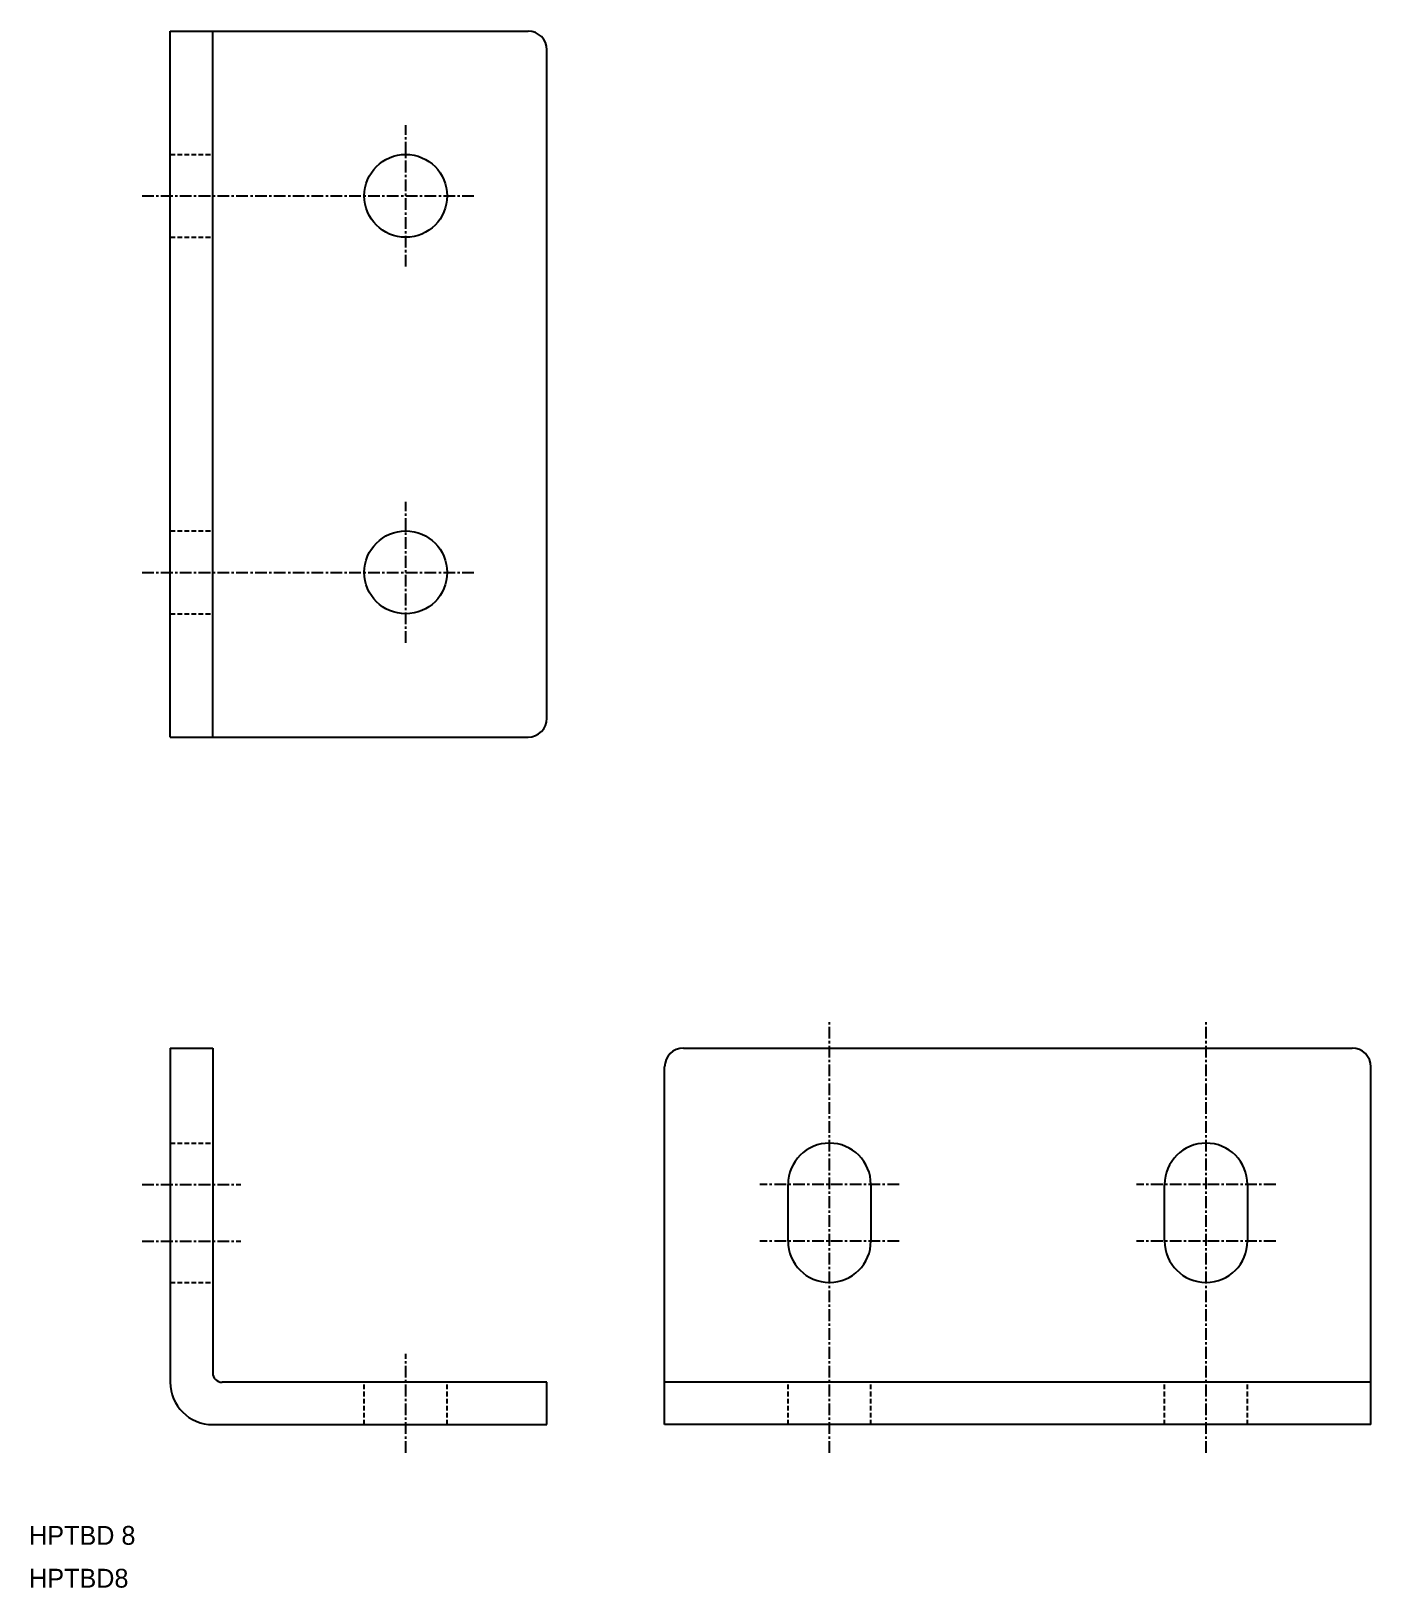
# Model space of a CAD drawing. Extents: x 0 to 142, y 23 to 188.
import ezdxf

# ---------------------------------------------------------------- set-up
doc = ezdxf.new("R2010")
doc.units = 0
doc.linetypes.add('CENTER', pattern=[2, 1.25, -0.25, 0.25, -0.25])
doc.linetypes.add('DASHED', pattern=[0.75, 0.5, -0.25])
doc.layers.get('0').update_dxf_attribs({"linetype": 'CONTINUOUS'})
doc.layers.add('CENTER', color=1, linetype='CENTER')

msp = doc.modelspace()

# ---------------------------------------------------------------- linework, layer by layer
at = {"color": 7, "linetype": 'CONTINUOUS'}
for p, q in [((15, 113.03), (15, 188.03)), ((15, 188.03), (53, 188.03)), ((19.5, 113.03), (19.5, 188.03)), ((55, 115.03), (55, 186.03)), ((15, 113.03), (53, 113.03)), ((15, 80), (15, 44.5)), ((15, 80), (19.5, 80)), ((19.5, 80), (19.5, 45.5)), ((69.5, 80), (140.5, 80)), ((67.5, 40), (67.5, 78)), ((142.5, 40), (142.5, 78)), ((80.6, 59.5), (80.6, 65.5)), ((89.4, 65.5), (89.4, 59.5)), ((120.6, 59.5), (120.6, 65.5)), ((129.4, 65.5), (129.4, 59.5)), ((55, 44.5), (20.5, 44.5)), ((55, 40), (55, 44.5)), ((142.5, 44.5), (67.5, 44.5)), ((19.5, 40), (55, 40)), ((142.5, 40), (67.5, 40))]:
    msp.add_line(p, q, dxfattribs=at)
at = {"color": 3, "linetype": 'DASHED'}
for p, q in [((15, 69.9), (19.5, 69.9)), ((15, 55.1), (19.5, 55.1)), ((35.6, 40), (35.6, 44.5)), ((44.4, 40), (44.4, 44.5)), ((80.6, 40), (80.6, 44.5)), ((89.4, 40), (89.4, 44.5)), ((120.6, 40), (120.6, 44.5)), ((129.4, 40), (129.4, 44.5))]:
    msp.add_line(p, q, dxfattribs=at)
at = {"color": 7, "linetype": 'CONTINUOUS'}
for centre in [(40, 170.53), (40, 130.53)]:
    msp.add_circle(centre, 4.4, dxfattribs=at)
for centre, radius, start, end in [((53, 186.03), 2, 0, 90), ((53, 115.03), 2, 270, 0), ((69.5, 78), 2, 90, 180), ((140.5, 78), 2, 0, 90), ((85, 65.5), 4.4, 0, 180), ((125, 65.5), 4.4, 0, 180), ((85, 59.5), 4.4, 180, 0), ((125, 59.5), 4.4, 180, 0), ((20.5, 45.5), 1, 180, 270), ((19.5, 44.5), 4.5, 180, 270)]:
    msp.add_arc(centre, radius, start, end, dxfattribs=at)
at = {"layer": 'CENTER', "color": 1, "linetype": 'CENTER'}
for p, q in [((40, 163.03), (40, 178.03)), ((12, 170.53), (47.5, 170.53)), ((40, 123.03), (40, 138.03)), ((12, 130.53), (47.5, 130.53)), ((85, 37), (85, 83)), ((125, 37), (125, 83)), ((12, 65.5), (22.5, 65.5)), ((92.4, 65.5), (77.6, 65.5)), ((132.4, 65.5), (117.6, 65.5)), ((12, 59.5), (22.5, 59.5)), ((92.4, 59.5), (77.6, 59.5)), ((132.4, 59.5), (117.6, 59.5)), ((40, 37), (40, 47.5))]:
    msp.add_line(p, q, dxfattribs=at)
at = {"layer": 'CENTER', "color": 3, "linetype": 'DASHED'}
for p, q in [((15, 174.93), (19.5, 174.93)), ((15, 166.13), (19.5, 166.13)), ((15, 134.93), (19.5, 134.93)), ((15, 126.13), (19.5, 126.13))]:
    msp.add_line(p, q, dxfattribs=at)

# ---------------------------------------------------------------- texts
at = {"color": 7, "linetype": 'CONTINUOUS'}
for s, p in [('HPTBD 8', (0, 27.23)), ('HPTBD8', (0, 22.68))]:
    msp.add_text(s, height=2, dxfattribs=at).set_placement(p)

doc.saveas('drawing.dxf')
